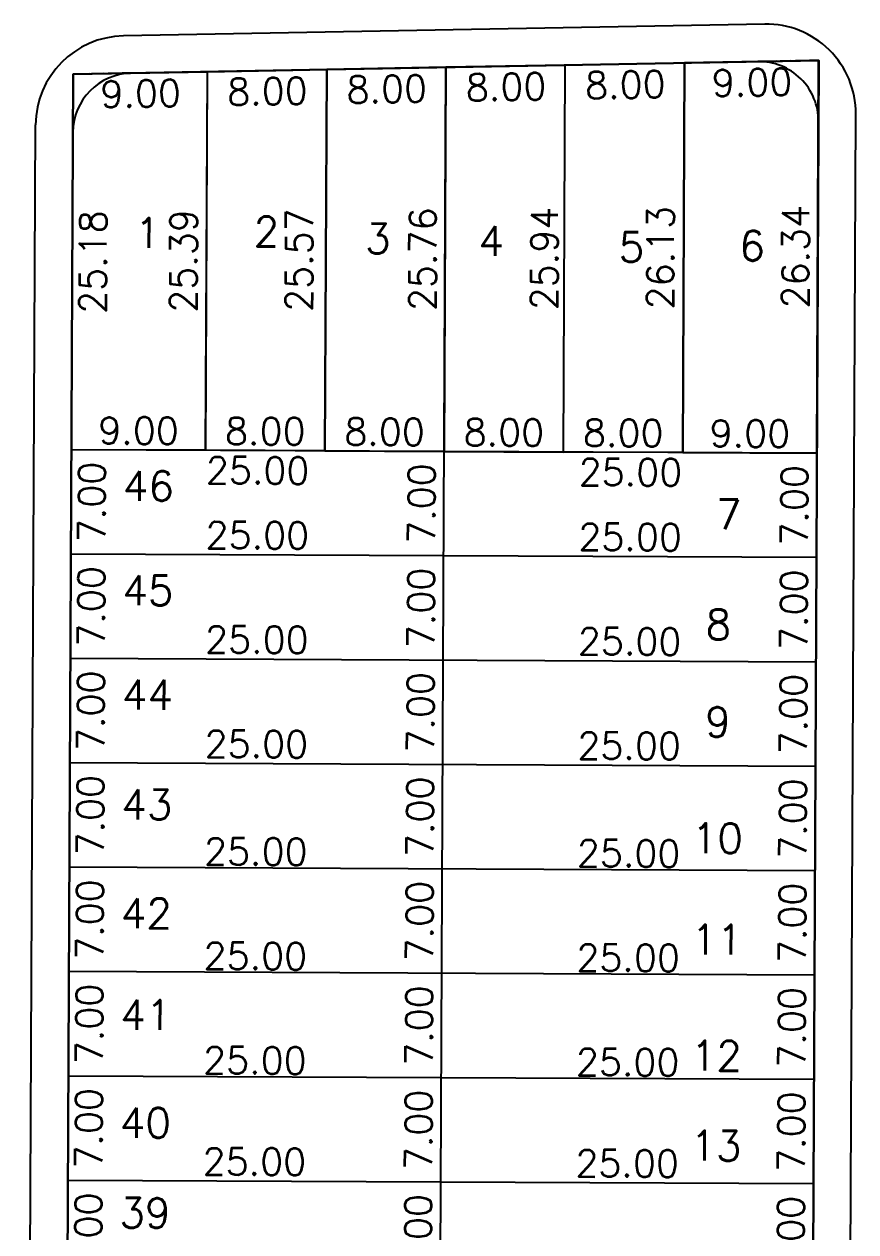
# Model space of a CAD drawing. Header units: millimetres. Extents: x -4430026 to 4783824, y 584 to 9593110.
# Drawn here: x 2862.7 to 2918.5, y 1607.9 to 1688.9 of the extents above; entities that cross this region are included whole.
import ezdxf
from ezdxf.enums import TextEntityAlignment as Align

# ---------------------------------------------------------------- set-up
doc = ezdxf.new("R2010")
doc.units = ezdxf.units.MM
doc.linetypes.add('HIDDEN', pattern=[0.375, 0.25, -0.125])
for name, color, linetype in [('boundary filipe', 6, 'Continuous'), ('BOUNDARY LOTES', 2, 'Continuous'), ('Calçada', 1, 'Continuous'), ('CANTOS', 9, 'HIDDEN'), ('Cota', 8, 'Continuous'), ('COTAS', 8, 'Continuous'), ('curvas', 4, 'Continuous'), ('Lotes', 2, 'Continuous'), ('Numero de lotes', 5, 'Continuous'), ('QUADRA', 4, 'Continuous')]:
    doc.layers.add(name, color=color, linetype=linetype)
doc.styles.add('arcad1', font='romans.shx')
doc.styles.add('ROMANS', font='romans.shx')
doc.dimstyles.get("Standard").update_dxf_attribs({"dimtxt": 0.18, "dimasz": 0.18, "dimexe": 0.18, "dimexo": 0.0625, "dimgap": 0.09, "dimtad": 0, "dimtih": 1, "dimtoh": 1, "dimdec": 4, "dimzin": 0, "dimdsep": 46, "dimtxsty": 'Standard', "dimcen": 0.09, "dimadec": 0, "dimazin": 0, "dimtfac": 1, "dimtdec": 4, "dimtofl": 0, "dimtmove": 0, "dimatfit": 3, "dimfxl": 1, "dimtolj": 1, "dimtzin": 0, "dimarcsym": 0})

# ---------------------------------------------------------------- blocks, each defined once
blk = doc.blocks.new('*D9400')
at = {"layer": 'DEFPOINTS', "color": 0}
for p in [(2865.99, 1685.5), (2865.871, 1660.32), (2870.856, 1660.296)]:
    blk.add_point(p, dxfattribs=at)
at = {"layer": 'COTAS', "color": 41, "insert": (2867.316, 1672.903), "char_height": 1.8, "attachment_point": 5, "rotation": 89.72858, "style": 'ROMANS'}
blk.add_mtext('\\A1;25.18', dxfattribs=at)
blk = doc.blocks.new('*D9401')
at = {"layer": 'DEFPOINTS', "color": 0}
for p in [(2865.871, 1660.32), (2865.838, 1653.32), (2870.823, 1653.296)]:
    blk.add_point(p, dxfattribs=at)
at = {"layer": 'COTAS', "color": 41, "insert": (2867.239, 1656.813), "char_height": 1.8, "attachment_point": 5, "rotation": 89.72858, "style": 'ROMANS'}
blk.add_mtext('\\A1;7.00', dxfattribs=at)
blk = doc.blocks.new('*D9402')
at = {"layer": 'DEFPOINTS', "color": 0}
for p in [(2865.838, 1653.32), (2865.805, 1646.32), (2870.79, 1646.296)]:
    blk.add_point(p, dxfattribs=at)
at = {"layer": 'COTAS', "color": 41, "insert": (2867.206, 1649.813), "char_height": 1.8, "attachment_point": 5, "rotation": 89.72858, "style": 'ROMANS'}
blk.add_mtext('\\A1;7.00', dxfattribs=at)
blk = doc.blocks.new('*D9403')
at = {"layer": 'DEFPOINTS', "color": 0}
for p in [(2865.805, 1646.32), (2865.771, 1639.32), (2870.756, 1639.296)]:
    blk.add_point(p, dxfattribs=at)
at = {"layer": 'COTAS', "color": 41, "insert": (2867.173, 1642.813), "char_height": 1.8, "attachment_point": 5, "rotation": 89.72858, "style": 'ROMANS'}
blk.add_mtext('\\A1;7.00', dxfattribs=at)
blk = doc.blocks.new('*D9404')
at = {"layer": 'DEFPOINTS', "color": 0}
for p in [(2865.771, 1639.32), (2865.738, 1632.32), (2870.723, 1632.296)]:
    blk.add_point(p, dxfattribs=at)
at = {"layer": 'COTAS', "color": 41, "insert": (2867.14, 1635.813), "char_height": 1.8, "attachment_point": 5, "rotation": 89.72858, "style": 'ROMANS'}
blk.add_mtext('\\A1;7.00', dxfattribs=at)
blk = doc.blocks.new('*D9405')
at = {"layer": 'DEFPOINTS', "color": 0}
for p in [(2865.738, 1632.32), (2865.705, 1625.32), (2870.69, 1625.296)]:
    blk.add_point(p, dxfattribs=at)
at = {"layer": 'COTAS', "color": 41, "insert": (2867.107, 1628.813), "char_height": 1.8, "attachment_point": 5, "rotation": 89.72858, "style": 'ROMANS'}
blk.add_mtext('\\A1;7.00', dxfattribs=at)
blk = doc.blocks.new('*D9406')
at = {"layer": 'DEFPOINTS', "color": 0}
for p in [(2865.705, 1625.32), (2865.672, 1618.32), (2870.657, 1618.297)]:
    blk.add_point(p, dxfattribs=at)
at = {"layer": 'COTAS', "color": 41, "insert": (2867.074, 1621.814), "char_height": 1.8, "attachment_point": 5, "rotation": 89.72858, "style": 'ROMANS'}
blk.add_mtext('\\A1;7.00', dxfattribs=at)
blk = doc.blocks.new('*D9407')
at = {"layer": 'DEFPOINTS', "color": 0}
for p in [(2865.672, 1618.32), (2865.639, 1611.32), (2870.624, 1611.297)]:
    blk.add_point(p, dxfattribs=at)
at = {"layer": 'COTAS', "color": 41, "insert": (2867.04, 1614.814), "char_height": 1.8, "attachment_point": 5, "rotation": 89.72858, "style": 'ROMANS'}
blk.add_mtext('\\A1;7.00', dxfattribs=at)
blk = doc.blocks.new('*D9408')
at = {"layer": 'DEFPOINTS', "color": 0}
for p in [(2865.639, 1611.32), (2865.606, 1604.32), (2870.591, 1604.297)]:
    blk.add_point(p, dxfattribs=at)
at = {"layer": 'COTAS', "color": 41, "insert": (2867.007, 1607.814), "char_height": 1.8, "attachment_point": 5, "rotation": 89.72858, "style": 'ROMANS'}
blk.add_mtext('\\A1;7.00', dxfattribs=at)
blk = doc.blocks.new('*D9419')
at = {"layer": 'DEFPOINTS', "color": 0}
for p in [(2890.993, 1685.959), (2890.871, 1660.201), (2892.97, 1660.191)]:
    blk.add_point(p, dxfattribs=at)
at = {"layer": 'COTAS', "color": 41, "insert": (2889.431, 1673.087), "char_height": 1.8, "attachment_point": 5, "rotation": 89.72858, "style": 'ROMANS'}
blk.add_mtext('\\A1;25.76', dxfattribs=at)
blk = doc.blocks.new('*D9420')
at = {"layer": 'DEFPOINTS', "color": 0}
for p in [(2890.871, 1660.201), (2890.837, 1653.201), (2892.937, 1653.191)]:
    blk.add_point(p, dxfattribs=at)
at = {"layer": 'COTAS', "color": 41, "insert": (2889.354, 1656.708), "char_height": 1.8, "attachment_point": 5, "rotation": 89.72858, "style": 'ROMANS'}
blk.add_mtext('\\A1;7.00', dxfattribs=at)
blk = doc.blocks.new('*D9421')
at = {"layer": 'DEFPOINTS', "color": 0}
for p in [(2890.837, 1653.201), (2890.804, 1646.201), (2892.904, 1646.191)]:
    blk.add_point(p, dxfattribs=at)
at = {"layer": 'COTAS', "color": 41, "insert": (2889.321, 1649.708), "char_height": 1.8, "attachment_point": 5, "rotation": 89.72858, "style": 'ROMANS'}
blk.add_mtext('\\A1;7.00', dxfattribs=at)
blk = doc.blocks.new('*D9422')
at = {"layer": 'DEFPOINTS', "color": 0}
for p in [(2890.804, 1646.201), (2890.771, 1639.202), (2892.871, 1639.192)]:
    blk.add_point(p, dxfattribs=at)
at = {"layer": 'COTAS', "color": 41, "insert": (2889.288, 1642.709), "char_height": 1.8, "attachment_point": 5, "rotation": 89.72858, "style": 'ROMANS'}
blk.add_mtext('\\A1;7.00', dxfattribs=at)
blk = doc.blocks.new('*D9423')
at = {"layer": 'DEFPOINTS', "color": 0}
for p in [(2890.771, 1639.202), (2890.738, 1632.202), (2892.838, 1632.192)]:
    blk.add_point(p, dxfattribs=at)
at = {"layer": 'COTAS', "color": 41, "insert": (2889.254, 1635.709), "char_height": 1.8, "attachment_point": 5, "rotation": 89.72858, "style": 'ROMANS'}
blk.add_mtext('\\A1;7.00', dxfattribs=at)
blk = doc.blocks.new('*D9424')
at = {"layer": 'DEFPOINTS', "color": 0}
for p in [(2890.738, 1632.202), (2890.705, 1625.202), (2892.805, 1625.192)]:
    blk.add_point(p, dxfattribs=at)
at = {"layer": 'COTAS', "color": 41, "insert": (2889.221, 1628.709), "char_height": 1.8, "attachment_point": 5, "rotation": 89.72858, "style": 'ROMANS'}
blk.add_mtext('\\A1;7.00', dxfattribs=at)
blk = doc.blocks.new('*D9425')
at = {"layer": 'DEFPOINTS', "color": 0}
for p in [(2890.705, 1625.202), (2890.672, 1618.202), (2892.771, 1618.192)]:
    blk.add_point(p, dxfattribs=at)
at = {"layer": 'COTAS', "color": 41, "insert": (2889.188, 1621.709), "char_height": 1.8, "attachment_point": 5, "rotation": 89.72858, "style": 'ROMANS'}
blk.add_mtext('\\A1;7.00', dxfattribs=at)
blk = doc.blocks.new('*D9426')
at = {"layer": 'DEFPOINTS', "color": 0}
for p in [(2890.672, 1618.202), (2890.639, 1611.202), (2892.738, 1611.192)]:
    blk.add_point(p, dxfattribs=at)
at = {"layer": 'COTAS', "color": 41, "insert": (2889.155, 1614.709), "char_height": 1.8, "attachment_point": 5, "rotation": 89.72858, "style": 'ROMANS'}
blk.add_mtext('\\A1;7.00', dxfattribs=at)
blk = doc.blocks.new('*D9427')
at = {"layer": 'DEFPOINTS', "color": 0}
for p in [(2890.639, 1611.202), (2890.605, 1604.202), (2892.705, 1604.192)]:
    blk.add_point(p, dxfattribs=at)
at = {"layer": 'COTAS', "color": 41, "insert": (2889.122, 1607.709), "char_height": 1.8, "attachment_point": 5, "rotation": 89.72858, "style": 'ROMANS'}
blk.add_mtext('\\A1;7.00', dxfattribs=at)
blk = doc.blocks.new('*D9438')
at = {"layer": 'DEFPOINTS', "color": 0}
for p in [(2915.982, 1686.418), (2915.87, 1660.083), (2917.97, 1660.073)]:
    blk.add_point(p, dxfattribs=at)
at = {"layer": 'COTAS', "color": 41, "insert": (2914.433, 1673.257), "char_height": 1.8, "attachment_point": 5, "rotation": 89.72858, "style": 'ROMANS'}
blk.add_mtext('\\A1;26.34', dxfattribs=at)
blk = doc.blocks.new('*D9439')
at = {"layer": 'DEFPOINTS', "color": 0}
for p in [(2915.87, 1660.083), (2915.837, 1653.083), (2917.937, 1653.073)]:
    blk.add_point(p, dxfattribs=at)
at = {"layer": 'COTAS', "color": 41, "insert": (2914.354, 1656.59), "char_height": 1.8, "attachment_point": 5, "rotation": 89.72858, "style": 'ROMANS'}
blk.add_mtext('\\A1;7.00', dxfattribs=at)
blk = doc.blocks.new('*D9440')
at = {"layer": 'DEFPOINTS', "color": 0}
for p in [(2915.837, 1653.083), (2915.804, 1646.083), (2917.904, 1646.073)]:
    blk.add_point(p, dxfattribs=at)
at = {"layer": 'COTAS', "color": 41, "insert": (2914.32, 1649.59), "char_height": 1.8, "attachment_point": 5, "rotation": 89.72858, "style": 'ROMANS'}
blk.add_mtext('\\A1;7.00', dxfattribs=at)
blk = doc.blocks.new('*D9441')
at = {"layer": 'DEFPOINTS', "color": 0}
for p in [(2915.804, 1646.083), (2915.771, 1639.083), (2917.871, 1639.073)]:
    blk.add_point(p, dxfattribs=at)
at = {"layer": 'COTAS', "color": 41, "insert": (2914.287, 1642.59), "char_height": 1.8, "attachment_point": 5, "rotation": 89.72858, "style": 'ROMANS'}
blk.add_mtext('\\A1;7.00', dxfattribs=at)
blk = doc.blocks.new('*D9442')
at = {"layer": 'DEFPOINTS', "color": 0}
for p in [(2915.771, 1639.083), (2915.738, 1632.083), (2917.837, 1632.073)]:
    blk.add_point(p, dxfattribs=at)
at = {"layer": 'COTAS', "color": 41, "insert": (2914.254, 1635.59), "char_height": 1.8, "attachment_point": 5, "rotation": 89.72858, "style": 'ROMANS'}
blk.add_mtext('\\A1;7.00', dxfattribs=at)
blk = doc.blocks.new('*D9443')
at = {"layer": 'DEFPOINTS', "color": 0}
for p in [(2915.738, 1632.083), (2915.705, 1625.083), (2917.804, 1625.073)]:
    blk.add_point(p, dxfattribs=at)
at = {"layer": 'COTAS', "color": 41, "insert": (2914.221, 1628.59), "char_height": 1.8, "attachment_point": 5, "rotation": 89.72858, "style": 'ROMANS'}
blk.add_mtext('\\A1;7.00', dxfattribs=at)
blk = doc.blocks.new('*D9444')
at = {"layer": 'DEFPOINTS', "color": 0}
for p in [(2915.705, 1625.083), (2915.671, 1618.083), (2917.771, 1618.073)]:
    blk.add_point(p, dxfattribs=at)
at = {"layer": 'COTAS', "color": 41, "insert": (2914.188, 1621.59), "char_height": 1.8, "attachment_point": 5, "rotation": 89.72858, "style": 'ROMANS'}
blk.add_mtext('\\A1;7.00', dxfattribs=at)
blk = doc.blocks.new('*D9445')
at = {"layer": 'DEFPOINTS', "color": 0}
for p in [(2915.671, 1618.083), (2915.638, 1611.083), (2917.738, 1611.073)]:
    blk.add_point(p, dxfattribs=at)
at = {"layer": 'COTAS', "color": 41, "insert": (2914.155, 1614.59), "char_height": 1.8, "attachment_point": 5, "rotation": 89.72858, "style": 'ROMANS'}
blk.add_mtext('\\A1;7.00', dxfattribs=at)
blk = doc.blocks.new('*D9446')
at = {"layer": 'DEFPOINTS', "color": 0}
for p in [(2915.638, 1611.083), (2915.605, 1604.083), (2917.705, 1604.074)]:
    blk.add_point(p, dxfattribs=at)
at = {"layer": 'COTAS', "color": 41, "insert": (2914.121, 1607.591), "char_height": 1.8, "attachment_point": 5, "rotation": 89.72858, "style": 'ROMANS'}
blk.add_mtext('\\A1;7.00', dxfattribs=at)
blk = doc.blocks.new('*D9457')
at = {"layer": 'DEFPOINTS', "color": 0}
for p in [(2874.991, 1685.665), (2874.871, 1660.277), (2876.932, 1660.267)]:
    blk.add_point(p, dxfattribs=at)
at = {"layer": 'COTAS', "color": 41, "insert": (2873.392, 1672.978), "char_height": 1.8, "attachment_point": 5, "rotation": 89.72858, "style": 'ROMANS'}
blk.add_mtext('\\A1;25.39', dxfattribs=at)
blk = doc.blocks.new('*D9458')
at = {"layer": 'DEFPOINTS', "color": 0}
for p in [(2882.992, 1685.812), (2882.871, 1660.239), (2884.683, 1660.231)]:
    blk.add_point(p, dxfattribs=at)
at = {"layer": 'COTAS', "color": 41, "insert": (2881.143, 1673.034), "char_height": 1.8, "attachment_point": 5, "rotation": 89.72858, "style": 'ROMANS'}
blk.add_mtext('\\A1;25.57', dxfattribs=at)
blk = doc.blocks.new('*D9459')
at = {"layer": 'DEFPOINTS', "color": 0}
for p in [(2898.993, 1686.106), (2898.871, 1660.163), (2901.128, 1660.153)]:
    blk.add_point(p, dxfattribs=at)
at = {"layer": 'COTAS', "color": 41, "insert": (2897.589, 1673.141), "char_height": 1.8, "attachment_point": 5, "rotation": 89.72858, "style": 'ROMANS'}
blk.add_mtext('\\A1;25.94', dxfattribs=at)
blk = doc.blocks.new('*D9460')
at = {"layer": 'DEFPOINTS', "color": 0}
for p in [(2906.994, 1686.253), (2906.87, 1660.125), (2908.909, 1660.116)]:
    blk.add_point(p, dxfattribs=at)
at = {"layer": 'COTAS', "color": 41, "insert": (2905.371, 1673.197), "char_height": 1.8, "attachment_point": 5, "rotation": 89.72858, "style": 'ROMANS'}
blk.add_mtext('\\A1;26.13', dxfattribs=at)
blk = doc.blocks.new('*D9461')
at = {"layer": 'DEFPOINTS', "color": 0}
for p in [(2865.871, 1660.32), (2874.871, 1660.277), (2874.86, 1657.973)]:
    blk.add_point(p, dxfattribs=at)
at = {"layer": 'COTAS', "color": 41, "insert": (2870.377, 1661.594), "char_height": 1.8, "attachment_point": 5, "rotation": 359.72858, "style": 'ROMANS'}
blk.add_mtext('\\A1;9.00', dxfattribs=at)
blk = doc.blocks.new('*D9462')
at = {"layer": 'DEFPOINTS', "color": 0}
for p in [(2874.871, 1660.277), (2882.871, 1660.239), (2882.86, 1657.935)]:
    blk.add_point(p, dxfattribs=at)
at = {"layer": 'COTAS', "color": 41, "insert": (2878.877, 1661.554), "char_height": 1.8, "attachment_point": 5, "rotation": 359.72858, "style": 'ROMANS'}
blk.add_mtext('\\A1;8.00', dxfattribs=at)
blk = doc.blocks.new('*D9463')
at = {"layer": 'DEFPOINTS', "color": 0}
for p in [(2882.871, 1660.239), (2890.871, 1660.201), (2890.86, 1657.897)]:
    blk.add_point(p, dxfattribs=at)
at = {"layer": 'COTAS', "color": 41, "insert": (2886.877, 1661.516), "char_height": 1.8, "attachment_point": 5, "rotation": 359.72858, "style": 'ROMANS'}
blk.add_mtext('\\A1;8.00', dxfattribs=at)
blk = doc.blocks.new('*D9464')
at = {"layer": 'DEFPOINTS', "color": 0}
for p in [(2890.871, 1660.201), (2898.871, 1660.163), (2898.86, 1657.859)]:
    blk.add_point(p, dxfattribs=at)
at = {"layer": 'COTAS', "color": 41, "insert": (2894.877, 1661.478), "char_height": 1.8, "attachment_point": 5, "rotation": 359.72858, "style": 'ROMANS'}
blk.add_mtext('\\A1;8.00', dxfattribs=at)
blk = doc.blocks.new('*D9465')
at = {"layer": 'DEFPOINTS', "color": 0}
for p in [(2898.871, 1660.163), (2906.87, 1660.125), (2906.86, 1657.821)]:
    blk.add_point(p, dxfattribs=at)
at = {"layer": 'COTAS', "color": 41, "insert": (2902.877, 1661.44), "char_height": 1.8, "attachment_point": 5, "rotation": 359.72858, "style": 'ROMANS'}
blk.add_mtext('\\A1;8.00', dxfattribs=at)
blk = doc.blocks.new('*D9466')
at = {"layer": 'DEFPOINTS', "color": 0}
for p in [(2906.87, 1660.125), (2915.87, 1660.083), (2915.859, 1657.779)]:
    blk.add_point(p, dxfattribs=at)
at = {"layer": 'COTAS', "color": 41, "insert": (2911.377, 1661.4), "char_height": 1.8, "attachment_point": 5, "rotation": 359.72858, "style": 'ROMANS'}
blk.add_mtext('\\A1;9.00', dxfattribs=at)
blk = doc.blocks.new('*D9483')
at = {"layer": 'DEFPOINTS', "color": 0}
for p in [(2865.99, 1685.5), (2874.991, 1685.665), (2875.083, 1680.678)]:
    blk.add_point(p, dxfattribs=at)
at = {"layer": 'COTAS', "color": 41, "insert": (2870.516, 1684.194), "char_height": 1.8, "attachment_point": 5, "rotation": 1.0519, "style": 'ROMANS'}
blk.add_mtext('\\A1;9.00', dxfattribs=at)
blk = doc.blocks.new('*D9484')
at = {"layer": 'DEFPOINTS', "color": 0}
for p in [(2874.991, 1685.665), (2882.992, 1685.812), (2883.083, 1680.824)]:
    blk.add_point(p, dxfattribs=at)
at = {"layer": 'COTAS', "color": 41, "insert": (2879.017, 1684.35), "char_height": 1.8, "attachment_point": 5, "rotation": 1.0519, "style": 'ROMANS'}
blk.add_mtext('\\A1;8.00', dxfattribs=at)
blk = doc.blocks.new('*D9485')
at = {"layer": 'DEFPOINTS', "color": 0}
for p in [(2882.992, 1685.812), (2890.993, 1685.959), (2891.084, 1680.971)]:
    blk.add_point(p, dxfattribs=at)
at = {"layer": 'COTAS', "color": 41, "insert": (2887.018, 1684.497), "char_height": 1.8, "attachment_point": 5, "rotation": 1.0519, "style": 'ROMANS'}
blk.add_mtext('\\A1;8.00', dxfattribs=at)
blk = doc.blocks.new('*D9486')
at = {"layer": 'DEFPOINTS', "color": 0}
for p in [(2898.993, 1686.106), (2890.993, 1685.959), (2899.085, 1681.118)]:
    blk.add_point(p, dxfattribs=at)
at = {"layer": 'COTAS', "color": 41, "insert": (2895.019, 1684.644), "char_height": 1.8, "attachment_point": 5, "rotation": 1.0519, "style": 'ROMANS'}
blk.add_mtext('\\A1;8.00', dxfattribs=at)
blk = doc.blocks.new('*D9487')
at = {"layer": 'DEFPOINTS', "color": 0}
for p in [(2898.993, 1686.106), (2906.994, 1686.253), (2907.086, 1681.265)]:
    blk.add_point(p, dxfattribs=at)
at = {"layer": 'COTAS', "color": 41, "insert": (2903.019, 1684.791), "char_height": 1.8, "attachment_point": 5, "rotation": 1.0519, "style": 'ROMANS'}
blk.add_mtext('\\A1;8.00', dxfattribs=at)
blk = doc.blocks.new('*D9488')
at = {"layer": 'DEFPOINTS', "color": 0}
for p in [(2906.994, 1686.253), (2915.995, 1686.418), (2916.087, 1681.43)]:
    blk.add_point(p, dxfattribs=at)
at = {"layer": 'COTAS', "color": 41, "insert": (2911.52, 1684.947), "char_height": 1.8, "attachment_point": 5, "rotation": 1.0519, "style": 'ROMANS'}
blk.add_mtext('\\A1;9.00', dxfattribs=at)
blk = doc.blocks.new('*D9489')
at = {"layer": 'DEFPOINTS', "color": 0}
for p in [(2865.667, 1617.302), (2890.667, 1617.183), (2890.66, 1615.707)]:
    blk.add_point(p, dxfattribs=at)
at = {"layer": 'Cota', "color": 41, "insert": (2878.177, 1619.367), "char_height": 1.8, "attachment_point": 5, "rotation": 359.72858, "style": 'ROMANS'}
blk.add_mtext('\\A1;25.00', dxfattribs=at)
blk = doc.blocks.new('*D9490')
at = {"layer": 'DEFPOINTS', "color": 0}
for p in [(2890.667, 1617.183), (2915.667, 1617.065), (2915.66, 1615.589)]:
    blk.add_point(p, dxfattribs=at)
at = {"layer": 'Cota', "color": 41, "insert": (2903.177, 1619.248), "char_height": 1.8, "attachment_point": 5, "rotation": 359.72858, "style": 'ROMANS'}
blk.add_mtext('\\A1;25.00', dxfattribs=at)
blk = doc.blocks.new('*D9491')
at = {"layer": 'DEFPOINTS', "color": 0}
for p in [(2865.7, 1624.302), (2890.7, 1624.183), (2890.693, 1622.707)]:
    blk.add_point(p, dxfattribs=at)
at = {"layer": 'Cota', "color": 41, "insert": (2878.21, 1626.366), "char_height": 1.8, "attachment_point": 5, "rotation": 359.72858, "style": 'ROMANS'}
blk.add_mtext('\\A1;25.00', dxfattribs=at)
blk = doc.blocks.new('*D9492')
at = {"layer": 'DEFPOINTS', "color": 0}
for p in [(2890.7, 1624.183), (2915.7, 1624.065), (2915.693, 1622.589)]:
    blk.add_point(p, dxfattribs=at)
at = {"layer": 'Cota', "color": 41, "insert": (2903.21, 1626.248), "char_height": 1.8, "attachment_point": 5, "rotation": 359.72858, "style": 'ROMANS'}
blk.add_mtext('\\A1;25.00', dxfattribs=at)
blk = doc.blocks.new('*D9493')
at = {"layer": 'DEFPOINTS', "color": 0}
for p in [(2865.733, 1631.301), (2890.733, 1631.183), (2890.726, 1629.707)]:
    blk.add_point(p, dxfattribs=at)
at = {"layer": 'Cota', "color": 41, "insert": (2878.243, 1633.366), "char_height": 1.8, "attachment_point": 5, "rotation": 359.72858, "style": 'ROMANS'}
blk.add_mtext('\\A1;25.00', dxfattribs=at)
blk = doc.blocks.new('*D9494')
at = {"layer": 'DEFPOINTS', "color": 0}
for p in [(2890.733, 1631.183), (2915.733, 1631.065), (2915.726, 1629.589)]:
    blk.add_point(p, dxfattribs=at)
at = {"layer": 'Cota', "color": 41, "insert": (2903.243, 1633.248), "char_height": 1.8, "attachment_point": 5, "rotation": 359.72858, "style": 'ROMANS'}
blk.add_mtext('\\A1;25.00', dxfattribs=at)
blk = doc.blocks.new('*D9495')
at = {"layer": 'DEFPOINTS', "color": 0}
for p in [(2865.768, 1638.515), (2890.767, 1638.396), (2890.76, 1636.921)]:
    blk.add_point(p, dxfattribs=at)
at = {"layer": 'Cota', "color": 41, "insert": (2878.278, 1640.58), "char_height": 1.8, "attachment_point": 5, "rotation": 359.72858, "style": 'ROMANS'}
blk.add_mtext('\\A1;25.00', dxfattribs=at)
blk = doc.blocks.new('*D9496')
at = {"layer": 'DEFPOINTS', "color": 0}
for p in [(2890.767, 1638.396), (2915.767, 1638.278), (2915.76, 1636.802)]:
    blk.add_point(p, dxfattribs=at)
at = {"layer": 'Cota', "color": 41, "insert": (2903.277, 1640.461), "char_height": 1.8, "attachment_point": 5, "rotation": 359.72858, "style": 'ROMANS'}
blk.add_mtext('\\A1;25.00', dxfattribs=at)
blk = doc.blocks.new('*D9497')
at = {"layer": 'DEFPOINTS', "color": 0}
for p in [(2865.801, 1645.515), (2890.801, 1645.396), (2890.794, 1643.921)]:
    blk.add_point(p, dxfattribs=at)
at = {"layer": 'Cota', "color": 41, "insert": (2878.311, 1647.58), "char_height": 1.8, "attachment_point": 5, "rotation": 359.72858, "style": 'ROMANS'}
blk.add_mtext('\\A1;25.00', dxfattribs=at)
blk = doc.blocks.new('*D9498')
at = {"layer": 'DEFPOINTS', "color": 0}
for p in [(2890.801, 1645.396), (2915.8, 1645.278), (2915.793, 1643.802)]:
    blk.add_point(p, dxfattribs=at)
at = {"layer": 'Cota', "color": 41, "insert": (2903.31, 1647.461), "char_height": 1.8, "attachment_point": 5, "rotation": 359.72858, "style": 'ROMANS'}
blk.add_mtext('\\A1;25.00', dxfattribs=at)
blk = doc.blocks.new('*D9499')
at = {"layer": 'DEFPOINTS', "color": 0}
for p in [(2865.834, 1652.515), (2890.834, 1652.396), (2890.827, 1650.92)]:
    blk.add_point(p, dxfattribs=at)
at = {"layer": 'Cota', "color": 41, "insert": (2878.344, 1654.58), "char_height": 1.8, "attachment_point": 5, "rotation": 359.72858, "style": 'ROMANS'}
blk.add_mtext('\\A1;25.00', dxfattribs=at)
blk = doc.blocks.new('*D9500')
at = {"layer": 'DEFPOINTS', "color": 0}
for p in [(2890.834, 1652.396), (2915.833, 1652.278), (2915.826, 1650.802)]:
    blk.add_point(p, dxfattribs=at)
at = {"layer": 'Cota', "color": 41, "insert": (2903.344, 1654.461), "char_height": 1.8, "attachment_point": 5, "rotation": 359.72858, "style": 'ROMANS'}
blk.add_mtext('\\A1;25.00', dxfattribs=at)
blk = doc.blocks.new('*D9501')
at = {"layer": 'DEFPOINTS', "color": 0}
for p in [(2865.855, 1656.862), (2890.854, 1656.744), (2890.847, 1655.268)]:
    blk.add_point(p, dxfattribs=at)
at = {"layer": 'Cota', "color": 41, "insert": (2878.364, 1658.927), "char_height": 1.8, "attachment_point": 5, "rotation": 359.72858, "style": 'ROMANS'}
blk.add_mtext('\\A1;25.00', dxfattribs=at)
blk = doc.blocks.new('*D9502')
at = {"layer": 'DEFPOINTS', "color": 0}
for p in [(2890.854, 1656.744), (2915.854, 1656.625), (2915.847, 1655.15)]:
    blk.add_point(p, dxfattribs=at)
at = {"layer": 'Cota', "color": 41, "insert": (2903.364, 1658.809), "char_height": 1.8, "attachment_point": 5, "rotation": 359.72858, "style": 'ROMANS'}
blk.add_mtext('\\A1;25.00', dxfattribs=at)
blk = doc.blocks.new('*D9503')
at = {"layer": 'DEFPOINTS', "color": 0}
for p in [(2865.635, 1610.515), (2890.635, 1610.397), (2890.628, 1608.921)]:
    blk.add_point(p, dxfattribs=at)
at = {"layer": 'Cota', "color": 41, "insert": (2878.145, 1612.58), "char_height": 1.8, "attachment_point": 5, "rotation": 359.72858, "style": 'ROMANS'}
blk.add_mtext('\\A1;25.00', dxfattribs=at)
blk = doc.blocks.new('*D9504')
at = {"layer": 'DEFPOINTS', "color": 0}
for p in [(2890.635, 1610.397), (2915.634, 1610.278), (2915.627, 1608.802)]:
    blk.add_point(p, dxfattribs=at)
at = {"layer": 'Cota', "color": 41, "insert": (2903.145, 1612.462), "char_height": 1.8, "attachment_point": 5, "rotation": 359.72858, "style": 'ROMANS'}
blk.add_mtext('\\A1;25.00', dxfattribs=at)

msp = doc.modelspace()

# ---------------------------------------------------------------- linework, layer by layer
at = {"layer": 'boundary filipe', "elevation": 2.439}
msp.add_lwpolyline([(2865.99, 1685.5), (2865.187, 1515.933), (2915.19, 1516.408), (2915.995, 1686.418), (2865.99, 1685.5)], dxfattribs=at)
at = {"layer": 'BOUNDARY LOTES', "elevation": 2.439}
for points in [[(2890.871, 1660.201), (2898.871, 1660.163), (2898.993, 1686.106), (2890.993, 1685.959)], [(2898.993, 1686.106), (2906.99, 1686.253), (2906.87, 1660.125), (2898.871, 1660.163)], [(2915.982, 1686.418), (2906.99, 1686.253), (2906.87, 1660.125), (2915.857, 1660.083)], [(2865.99, 1685.5), (2874.986, 1685.665), (2874.871, 1660.277), (2865.871, 1660.32)], [(2874.991, 1685.665), (2882.992, 1685.812), (2882.871, 1660.239), (2874.871, 1660.277)], [(2882.871, 1660.239), (2890.871, 1660.201), (2890.993, 1685.959), (2882.992, 1685.812)]]:
    msp.add_lwpolyline(points, close=True, dxfattribs=at)
at = {"layer": 'Calçada'}
for p, q in [((2912.368, 1688.852, 2.439), (2869.364, 1688.062, 2.439)), ((2917.706, 1519.847, 2.439), (2918.478, 1682.824, 2.439)), ((2862.704, 1519.495, 2.439), (2863.474, 1682.092, 2.439))]:
    msp.add_line(p, q, dxfattribs=at)
for centre, start, end in [((2912.478, 1682.853, 2.439), 359.72858, 91.0519), ((2869.474, 1682.063, 2.439), 91.0519, 179.72858)]:
    msp.add_arc(centre, 6, start, end, dxfattribs=at)
at = {"layer": 'CANTOS', "ltscale": 2.5}
for p, q in [((2915.995, 1686.418, 2.439), (2911.902, 1686.343, 2.439)), ((2915.976, 1682.325, 2.439), (2915.995, 1686.418, 2.439)), ((2865.972, 1681.591, 2.439), (2865.99, 1685.5, 2.439)), ((2869.898, 1685.572, 2.439), (2865.99, 1685.5, 2.439))]:
    msp.add_line(p, q, dxfattribs=at)
at = {"layer": 'curvas'}
for centre, start, end in [((2911.976, 1682.344, 2.439), 359.72858, 91.0519), ((2869.972, 1681.572, 2.439), 91.0519, 179.72858)]:
    msp.add_arc(centre, 4, start, end, dxfattribs=at)
at = {"layer": 'Lotes'}
for p, q in [((2898.871, 1660.163, 2.439), (2898.993, 1686.106, 2.439)), ((2906.87, 1660.125, 2.439), (2906.994, 1686.253, 2.439)), ((2874.871, 1660.277, 2.439), (2874.991, 1685.665, 2.439)), ((2882.871, 1660.239, 2.439), (2882.992, 1685.812, 2.439)), ((2890.188, 1516.171, 2.439), (2890.993, 1685.959, 2.439)), ((2915.87, 1660.083, 2.439), (2865.871, 1660.32, 2.439)), ((2915.837, 1653.083, 2.439), (2865.838, 1653.32, 2.439)), ((2915.804, 1646.083, 2.439), (2865.805, 1646.32, 2.439)), ((2915.771, 1639.083, 2.439), (2865.771, 1639.32, 2.439)), ((2915.738, 1632.083, 2.439), (2865.738, 1632.32, 2.439)), ((2915.705, 1625.083, 2.439), (2865.705, 1625.32, 2.439)), ((2915.671, 1618.083, 2.439), (2865.672, 1618.32, 2.439)), ((2915.638, 1611.083, 2.439), (2865.639, 1611.32, 2.439))]:
    msp.add_line(p, q, dxfattribs=at)
at = {"layer": 'QUADRA', "elevation": 2.439}
msp.add_lwpolyline([(2865.187, 1515.933), (2865.99, 1685.5), (2915.995, 1686.418), (2915.19, 1516.408), (2865.187, 1515.933)], dxfattribs=at)

# ---------------------------------------------------------------- texts
at = {"layer": 'Numero de lotes', "style": 'arcad1'}
for s, p in [('1', (2870.988, 1674.865, 2.439)), ('2', (2878.951, 1674.948, 2.439)), ('3', (2886.428, 1674.474, 2.439)), ('4', (2894.028, 1674.318, 2.439)), ('5', (2903.436, 1673.908, 2.439)), ('6', (2911.52, 1673.991, 2.439)), ('46', (2871.037, 1657.884, 2.439)), ('7', (2909.96, 1655.988, 2.439)), ('45', (2871.004, 1650.885, 2.439)), ('8', (2909.261, 1648.598, 2.439)), ('44', (2870.971, 1643.885, 2.439)), ('9', (2909.23, 1642.06, 2.439)), ('43', (2870.936, 1636.528, 2.439)), ('10', (2909.194, 1634.265, 2.439)), ('42', (2870.901, 1629.23, 2.439)), ('11', (2909.161, 1627.475, 2.439)), ('41', (2870.869, 1622.423, 2.439)), ('12', (2909.124, 1619.68, 2.439)), ('40', (2870.835, 1615.186, 2.439)), ('13', (2909.096, 1613.645, 2.439)), ('39', (2870.806, 1609.144, 2.439))]:
    msp.add_text(s, height=2, rotation=359.72858, dxfattribs=at).set_placement(p, align=Align.MIDDLE_CENTER)

# ---------------------------------------------------------------- dimensions: what is measured, and where the dimension line sits
at = {"layer": 'Cota'}
for p1, p2, picture, middle in [((2865.855, 1656.862, 2.439), (2890.854, 1656.744, 2.439), '*D9501', (2878.364, 1658.927, 2.439)), ((2865.834, 1652.515, 2.439), (2890.834, 1652.396, 2.439), '*D9499', (2878.344, 1654.58, 2.439)), ((2865.801, 1645.515, 2.439), (2890.801, 1645.396, 2.439), '*D9497', (2878.311, 1647.58, 2.439)), ((2865.768, 1638.515, 2.439), (2890.767, 1638.396, 2.439), '*D9495', (2878.278, 1640.58, 2.439)), ((2865.733, 1631.301, 2.439), (2890.733, 1631.183, 2.439), '*D9493', (2878.243, 1633.366, 2.439)), ((2865.7, 1624.302, 2.439), (2890.7, 1624.183, 2.439), '*D9491', (2878.21, 1626.366, 2.439)), ((2865.667, 1617.302, 2.439), (2890.667, 1617.183, 2.439), '*D9489', (2878.177, 1619.367, 2.439)), ((2865.635, 1610.515, 2.439), (2890.635, 1610.397, 2.439), '*D9503', (2878.145, 1612.58, 2.439))]:
    dim = msp.add_aligned_dim(p1=p1, p2=p2, distance=-1.476, dimstyle='Standard', override={"dimtxt": 1.8, "dimexo": 0.063, "dimgap": 0, "dimtih": 0, "dimtoh": 0, "dimdec": 2, "dimzin": 4, "dimtxsty": 'ROMANS', "dimse1": 1, "dimse2": 1, "dimsd1": 1, "dimsd2": 1, "dimclrt": 41, "dimtfac": 1.2, "dimtdec": 2, "dimtix": 1, "dimtofl": 1, "dimtmove": 2, "dimfxl": 0.18, "dimfxlon": 1, "dimtvp": 2, "dimtzin": 4}, dxfattribs=at)
    dim.commit()
    dim.dimension.update_dxf_attribs({"geometry": picture, "text_midpoint": middle})
for base, p1, p2, picture, middle in [((2915.847, 1655.15, 2.439), (2890.854, 1656.744, 2.439), (2915.854, 1656.625, 2.439), '*D9502', (2903.364, 1658.809, 2.439)), ((2915.826, 1650.802, 2.439), (2890.834, 1652.396, 2.439), (2915.833, 1652.278, 2.439), '*D9500', (2903.344, 1654.461, 2.439)), ((2915.793, 1643.802, 2.439), (2890.801, 1645.396, 2.439), (2915.8, 1645.278, 2.439), '*D9498', (2903.31, 1647.461, 2.439)), ((2915.76, 1636.802, 2.439), (2890.767, 1638.396, 2.439), (2915.767, 1638.278, 2.439), '*D9496', (2903.277, 1640.461, 2.439)), ((2915.726, 1629.589, 2.439), (2890.733, 1631.183, 2.439), (2915.733, 1631.065, 2.439), '*D9494', (2903.243, 1633.248, 2.439)), ((2915.693, 1622.589, 2.439), (2890.7, 1624.183, 2.439), (2915.7, 1624.065, 2.439), '*D9492', (2903.21, 1626.248, 2.439)), ((2915.66, 1615.589, 2.439), (2890.667, 1617.183, 2.439), (2915.667, 1617.065, 2.439), '*D9490', (2903.177, 1619.248, 2.439)), ((2915.627, 1608.802, 2.439), (2890.635, 1610.397, 2.439), (2915.634, 1610.278, 2.439), '*D9504', (2903.145, 1612.462, 2.439))]:
    dim = msp.add_linear_dim(base=base, p1=p1, p2=p2, angle=179.72858, dimstyle='Standard', override={"dimtxt": 1.8, "dimexo": 0.063, "dimgap": 0, "dimtih": 0, "dimtoh": 0, "dimdec": 2, "dimzin": 4, "dimtxsty": 'ROMANS', "dimse1": 1, "dimse2": 1, "dimsd1": 1, "dimsd2": 1, "dimclrt": 41, "dimtfac": 1.2, "dimtdec": 2, "dimtix": 1, "dimtofl": 1, "dimtmove": 2, "dimfxl": 0.18, "dimfxlon": 1, "dimtvp": 2, "dimtzin": 4}, dxfattribs=at)
    dim.commit()
    dim.dimension.update_dxf_attribs({"geometry": picture, "text_midpoint": middle})
at = {"layer": 'COTAS'}
for base, p1, p2, angle, picture, middle in [((2899.085, 1681.118, 2.439), (2890.993, 1685.959, 2.439), (2898.993, 1686.106, 2.439), 181.0519, '*D9486', (2895.019, 1684.644, 2.439)), ((2901.128, 1660.153, 2.439), (2898.993, 1686.106, 2.439), (2898.871, 1660.163, 2.439), 89.72858, '*D9459', (2897.589, 1673.141, 2.439)), ((2907.086, 1681.265, 2.439), (2898.993, 1686.106, 2.439), (2906.994, 1686.253, 2.439), 181.0519, '*D9487', (2903.019, 1684.791, 2.439)), ((2908.909, 1660.116, 2.439), (2906.994, 1686.253, 2.439), (2906.87, 1660.125, 2.439), 89.72858, '*D9460', (2905.371, 1673.197, 2.439)), ((2916.087, 1681.43, 2.439), (2906.994, 1686.253, 2.439), (2915.995, 1686.418, 2.439), 181.0519, '*D9488', (2911.52, 1684.947, 2.439)), ((2917.97, 1660.073, 2.439), (2915.982, 1686.418, 2.439), (2915.87, 1660.083, 2.439), 89.72858, '*D9438', (2914.433, 1673.257, 2.439)), ((2870.856, 1660.296, 2.439), (2865.99, 1685.5, 2.439), (2865.871, 1660.32, 2.439), 89.72858, '*D9400', (2867.316, 1672.903, 2.439)), ((2876.932, 1660.267, 2.439), (2874.991, 1685.665, 2.439), (2874.871, 1660.277, 2.439), 89.72858, '*D9457', (2873.392, 1672.978, 2.439)), ((2883.083, 1680.824, 2.439), (2874.991, 1685.665, 2.439), (2882.992, 1685.812, 2.439), 181.0519, '*D9484', (2879.017, 1684.35, 2.439)), ((2884.683, 1660.231, 2.439), (2882.992, 1685.812, 2.439), (2882.871, 1660.239, 2.439), 89.72858, '*D9458', (2881.143, 1673.034, 2.439)), ((2891.084, 1680.971, 2.439), (2882.992, 1685.812, 2.439), (2890.993, 1685.959, 2.439), 181.0519, '*D9485', (2887.018, 1684.497, 2.439)), ((2892.97, 1660.191, 2.439), (2890.993, 1685.959, 2.439), (2890.871, 1660.201, 2.439), 89.72858, '*D9419', (2889.431, 1673.087, 2.439)), ((2874.86, 1657.973, 2.439), (2865.871, 1660.32, 2.439), (2874.871, 1660.277, 2.439), 359.72858, '*D9461', (2870.377, 1661.594, 2.439)), ((2882.86, 1657.935, 2.439), (2874.871, 1660.277, 2.439), (2882.871, 1660.239, 2.439), 359.72858, '*D9462', (2878.877, 1661.554, 2.439)), ((2890.86, 1657.897, 2.439), (2882.871, 1660.239, 2.439), (2890.871, 1660.201, 2.439), 359.72858, '*D9463', (2886.877, 1661.516, 2.439)), ((2898.86, 1657.859, 2.439), (2890.871, 1660.201, 2.439), (2898.871, 1660.163, 2.439), 359.72858, '*D9464', (2894.877, 1661.478, 2.439)), ((2906.86, 1657.821, 2.439), (2898.871, 1660.163, 2.439), (2906.87, 1660.125, 2.439), 359.72858, '*D9465', (2902.877, 1661.44, 2.439)), ((2915.859, 1657.779, 2.439), (2906.87, 1660.125, 2.439), (2915.87, 1660.083, 2.439), 359.72858, '*D9466', (2911.377, 1661.4, 2.439)), ((2870.823, 1653.296, 2.439), (2865.871, 1660.32, 2.439), (2865.838, 1653.32, 2.439), 89.72858, '*D9401', (2867.239, 1656.813, 2.439)), ((2892.937, 1653.191, 2.439), (2890.871, 1660.201, 2.439), (2890.837, 1653.201, 2.439), 89.72858, '*D9420', (2889.354, 1656.708, 2.439)), ((2917.937, 1653.073, 2.439), (2915.87, 1660.083, 2.439), (2915.837, 1653.083, 2.439), 89.72858, '*D9439', (2914.354, 1656.59, 2.439)), ((2870.79, 1646.296, 2.439), (2865.838, 1653.32, 2.439), (2865.805, 1646.32, 2.439), 89.72858, '*D9402', (2867.206, 1649.813, 2.439)), ((2892.904, 1646.191, 2.439), (2890.837, 1653.201, 2.439), (2890.804, 1646.201, 2.439), 89.72858, '*D9421', (2889.321, 1649.708, 2.439)), ((2917.904, 1646.073, 2.439), (2915.837, 1653.083, 2.439), (2915.804, 1646.083, 2.439), 89.72858, '*D9440', (2914.32, 1649.59, 2.439)), ((2870.756, 1639.296, 2.439), (2865.805, 1646.32, 2.439), (2865.771, 1639.32, 2.439), 89.72858, '*D9403', (2867.173, 1642.813, 2.439)), ((2892.871, 1639.192, 2.439), (2890.804, 1646.201, 2.439), (2890.771, 1639.202, 2.439), 89.72858, '*D9422', (2889.288, 1642.709, 2.439)), ((2917.871, 1639.073, 2.439), (2915.804, 1646.083, 2.439), (2915.771, 1639.083, 2.439), 89.72858, '*D9441', (2914.287, 1642.59, 2.439)), ((2870.723, 1632.296, 2.439), (2865.771, 1639.32, 2.439), (2865.738, 1632.32, 2.439), 89.72858, '*D9404', (2867.14, 1635.813, 2.439)), ((2892.838, 1632.192, 2.439), (2890.771, 1639.202, 2.439), (2890.738, 1632.202, 2.439), 89.72858, '*D9423', (2889.254, 1635.709, 2.439)), ((2917.837, 1632.073, 2.439), (2915.771, 1639.083, 2.439), (2915.738, 1632.083, 2.439), 89.72858, '*D9442', (2914.254, 1635.59, 2.439)), ((2870.69, 1625.296, 2.439), (2865.738, 1632.32, 2.439), (2865.705, 1625.32, 2.439), 89.72858, '*D9405', (2867.107, 1628.813, 2.439)), ((2892.805, 1625.192, 2.439), (2890.738, 1632.202, 2.439), (2890.705, 1625.202, 2.439), 89.72858, '*D9424', (2889.221, 1628.709, 2.439)), ((2917.804, 1625.073, 2.439), (2915.738, 1632.083, 2.439), (2915.705, 1625.083, 2.439), 89.72858, '*D9443', (2914.221, 1628.59, 2.439)), ((2870.657, 1618.297, 2.439), (2865.705, 1625.32, 2.439), (2865.672, 1618.32, 2.439), 89.72858, '*D9406', (2867.074, 1621.814, 2.439)), ((2892.771, 1618.192, 2.439), (2890.705, 1625.202, 2.439), (2890.672, 1618.202, 2.439), 89.72858, '*D9425', (2889.188, 1621.709, 2.439)), ((2917.771, 1618.073, 2.439), (2915.705, 1625.083, 2.439), (2915.671, 1618.083, 2.439), 89.72858, '*D9444', (2914.188, 1621.59, 2.439)), ((2870.624, 1611.297, 2.439), (2865.672, 1618.32, 2.439), (2865.639, 1611.32, 2.439), 89.72858, '*D9407', (2867.04, 1614.814, 2.439)), ((2892.738, 1611.192, 2.439), (2890.672, 1618.202, 2.439), (2890.639, 1611.202, 2.439), 89.72858, '*D9426', (2889.155, 1614.709, 2.439)), ((2917.738, 1611.073, 2.439), (2915.671, 1618.083, 2.439), (2915.638, 1611.083, 2.439), 89.72858, '*D9445', (2914.155, 1614.59, 2.439)), ((2870.591, 1604.297, 2.439), (2865.639, 1611.32, 2.439), (2865.606, 1604.32, 2.439), 89.72858, '*D9408', (2867.007, 1607.814, 2.439)), ((2892.705, 1604.192, 2.439), (2890.639, 1611.202, 2.439), (2890.605, 1604.202, 2.439), 89.72858, '*D9427', (2889.122, 1607.709, 2.439)), ((2917.705, 1604.074, 2.439), (2915.638, 1611.083, 2.439), (2915.605, 1604.083, 2.439), 89.72858, '*D9446', (2914.121, 1607.591, 2.439))]:
    dim = msp.add_linear_dim(base=base, p1=p1, p2=p2, angle=angle, dimstyle='Standard', override={"dimtxt": 1.8, "dimexo": 0.063, "dimgap": 0, "dimtih": 0, "dimtoh": 0, "dimdec": 2, "dimzin": 4, "dimtxsty": 'ROMANS', "dimse1": 1, "dimse2": 1, "dimsd1": 1, "dimsd2": 1, "dimclrt": 41, "dimtfac": 1.2, "dimtdec": 2, "dimtix": 1, "dimtofl": 1, "dimtmove": 2, "dimfxl": 0.18, "dimfxlon": 1, "dimtvp": 2, "dimtzin": 4}, dxfattribs=at)
    dim.commit()
    dim.dimension.update_dxf_attribs({"geometry": picture, "text_midpoint": middle})
dim = msp.add_aligned_dim(p1=(2865.99, 1685.5, 2.439), p2=(2874.991, 1685.665, 2.439), distance=-4.988, dimstyle='Standard', override={"dimtxt": 1.8, "dimexo": 0.063, "dimgap": 0, "dimtih": 0, "dimtoh": 0, "dimdec": 2, "dimzin": 4, "dimtxsty": 'ROMANS', "dimse1": 1, "dimse2": 1, "dimsd1": 1, "dimsd2": 1, "dimclrt": 41, "dimtfac": 1.2, "dimtdec": 2, "dimtix": 1, "dimtofl": 1, "dimtmove": 2, "dimfxl": 0.18, "dimfxlon": 1, "dimtvp": 2, "dimtzin": 4}, dxfattribs=at)
dim.commit()
dim.dimension.update_dxf_attribs({"geometry": '*D9483', "text_midpoint": (2870.516, 1684.194, 2.439)})

doc.saveas('drawing.dxf')
